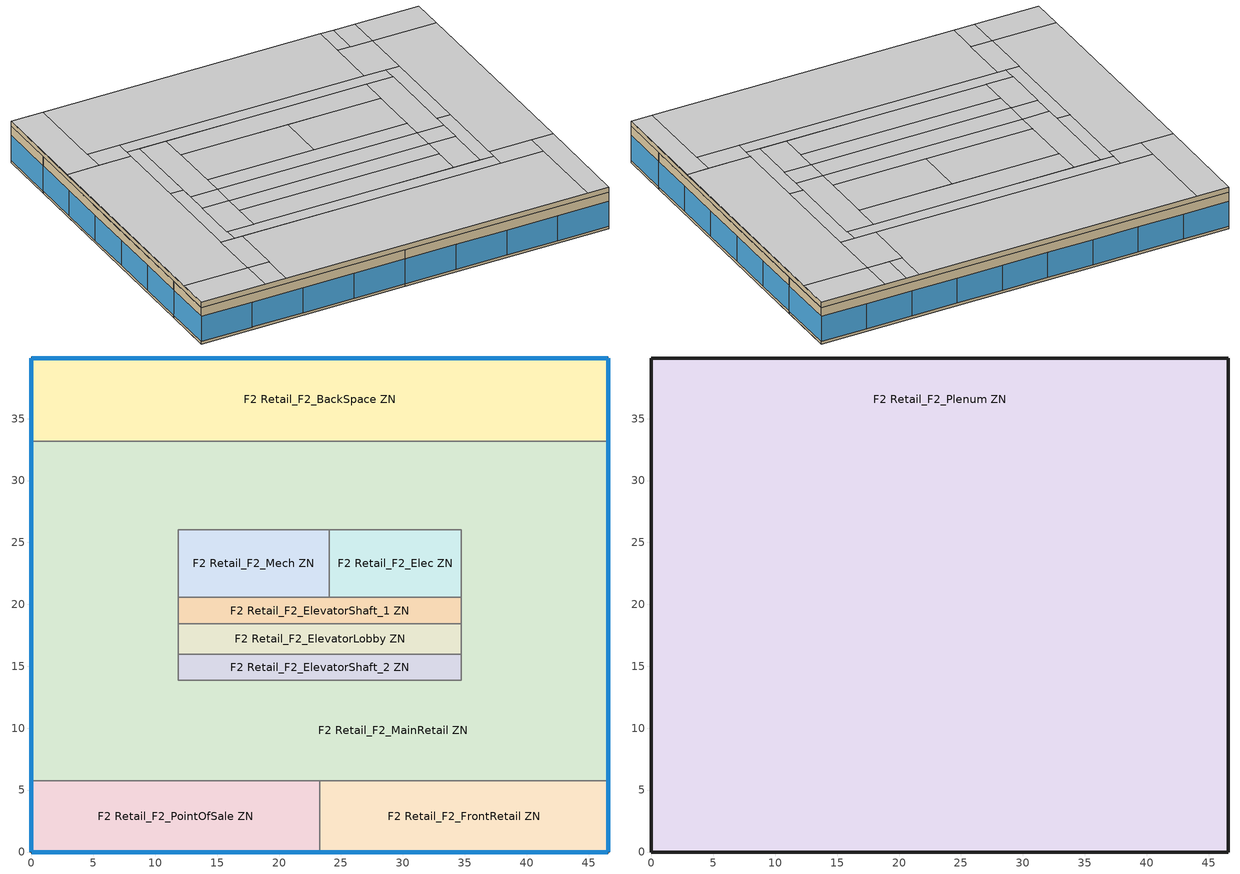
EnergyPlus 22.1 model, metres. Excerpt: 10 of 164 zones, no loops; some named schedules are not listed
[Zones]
F2 Retail_F2_BackSpace ZN
 floor to F1 Retail_F1_Plenum ZN (Typical Interior Floor): 46.57,39.9 46.57,33.19 0,33.19 0,39.9 z4.88
 wall outside (Typical Insulated Steel Framed Exterior Wall R-20.41): 46.57,33.19 46.57,39.9 0,39.9 0,33.19 z4.88:9.14
 wall to F2 Retail_F2_MainRetail ZN (Typical Interior Wall): 0,33.19 46.57,33.19 z4.88:9.14
 window (Retail_F2_BackSpace_Wall_2_0_0_0_0_0_Win 1 Wind Cons U-0.34 SHGC 0.33): 46.57,33.21 46.57,39.88 z5.18:8.12
 window (U 0.34 SHGC 0.38 Simple Glazing): 5.18,39.9 0.02,39.9 / 31.04,39.9 25.87,39.9 / 25.87,39.9 20.7,39.9 / 20.7,39.9 15.53,39.9 / 15.53,39.9 10.36,39.9 / 10.36,39.9 5.19,39.9 / 36.21,39.9 31.05,39.9 / 41.38,39.9 36.22,39.9 / 46.56,39.9 41.39,39.9 z5.18:8.1
 window (Retail_F2_BackSpace_Wall_4_0_0_0_0_0_Win 1 Wind Cons U-0.34 SHGC 0.33): 0,39.88 0,33.21 z5.18:8.12
F2 Retail_F2_Elec ZN
 floor to F1 Retail_F1_Plenum ZN (Typical Interior Floor): 34.72,26.05 34.72,20.56 24.05,20.56 24.05,26.05 z4.88
 wall to F2 Retail_F2_MainRetail ZN (Typical Interior Wall): 34.72,20.56 34.72,26.05 24.05,26.05 z4.88:9.14
 wall to F2 Retail_F2_Mech ZN (Typical Interior Wall): 24.05,26.05 24.05,20.56 z4.88:9.14
 wall to F2 Retail_F2_ElevatorShaft_1 ZN (Typical Interior Wall): 24.05,20.56 34.72,20.56 z4.88:9.14
F2 Retail_F2_ElevatorLobby ZN
 floor to F1 Retail_F1_Plenum ZN (Typical Interior Floor): 34.72,18.43 34.72,15.99 11.86,15.99 11.86,18.43 z4.88
 wall to F2 Retail_F2_MainRetail ZN (Typical Interior Wall): 34.72,15.99 34.72,18.43 / 11.86,18.43 11.86,15.99 z4.88:9.14
 wall to F2 Retail_F2_ElevatorShaft_1 ZN (Typical Interior Wall): 34.72,18.43 11.86,18.43 z4.88:9.14
 wall to F2 Retail_F2_ElevatorShaft_2 ZN (Typical Interior Wall): 11.86,15.99 34.72,15.99 z4.88:9.14
F2 Retail_F2_ElevatorShaft_1 ZN
 floor to F1 Retail_F1_Plenum ZN (Typical Interior Floor): 34.72,20.56 34.72,18.43 11.86,18.43 11.86,20.56 z4.88
 wall to F2 Retail_F2_MainRetail ZN (Typical Interior Wall): 34.72,18.43 34.72,20.56 / 11.86,20.56 11.86,18.43 z4.88:9.14
 wall to F2 Retail_F2_Mech ZN (Typical Interior Wall): 24.05,20.56 11.86,20.56 z4.88:9.14
F2 Retail_F2_ElevatorShaft_2 ZN
 floor to F1 Retail_F1_Plenum ZN (Typical Interior Floor): 34.72,15.99 34.72,13.85 11.86,13.85 11.86,15.99 z4.88
 wall to F2 Retail_F2_MainRetail ZN (Typical Interior Wall): 11.86,15.99 11.86,13.85 34.72,13.85 34.72,15.99 z4.88:9.14
F2 Retail_F2_FrontRetail ZN
 floor to F1 Retail_F1_Plenum ZN (Typical Interior Floor): 46.57,5.76 46.57,0 23.29,0 23.29,5.76 z4.88
 wall outside (Typical Insulated Steel Framed Exterior Wall R-20.41): 23.29,0 46.57,0 46.57,5.76 z4.88:9.14
 wall to F2 Retail_F2_MainRetail ZN (Typical Interior Wall): 46.57,5.76 23.29,5.76 z4.88:9.14
 wall to F2 Retail_F2_PointOfSale ZN (Typical Interior Wall): 23.29,5.76 23.29,0 z4.88:9.14
 window (Retail_F2_FrontRetail_Wall_2_0_0_0_0_0_Win 1 Wind Cons U-0.34 SHGC 0.33): 46.57,0.01 46.57,5.75 z5.18:8.12
 window (U 0.34 SHGC 0.38 Simple Glazing): 40.75,0 46.56,0 / 29.12,0 34.93,0 / 34.93,0 40.74,0 / 23.3,0 29.11,0 z5.18:8.1
F2 Retail_F2_MainRetail ZN
 floor to F1 Retail_F1_Plenum ZN (Typical Interior Floor): 46.57,13.85 46.57,5.76 11.86,5.76 11.86,13.85 z4.88; 46.57,19.95 46.57,13.85 34.72,13.85 34.72,19.95 z4.88; 34.72,33.19 34.72,26.05 0,26.05 0,33.19 z4.88; 46.57,33.19 46.57,19.95 34.72,19.95 34.72,33.19 z4.88; 11.86,26.05 11.86,19.95 0,19.95 0,26.05 z4.88; 11.86,19.95 11.86,5.76 0,5.76 0,19.95 z4.88
 wall outside (Typical Insulated Steel Framed Exterior Wall R-20.41): 46.57,5.76 46.57,33.19 / 0,33.19 0,5.76 z4.88:9.14
 wall to F2 Retail_F2_Mech ZN (Typical Interior Wall): 11.86,20.56 11.86,26.05 24.05,26.05 z4.88:9.14
 wall to F2 Retail_F2_PointOfSale ZN (Typical Interior Wall): 0,5.76 23.29,5.76 z4.88:9.14
 window (Retail_F2_MainRetail_Wall_2_0_0_0_0_4_Win 1 Wind Cons U-0.34 SHGC 0.33): 46.57,27.7 46.57,33.18 z5.18:8.1
 window (Retail_F2_MainRetail_Wall_2_0_0_1_0_3_Win 1 Wind Cons U-0.34 SHGC 0.33): 46.57,22.22 46.57,27.7 z5.18:8.1
 window (Retail_F2_MainRetail_Wall_2_0_0_2_0_2_Win 1 Wind Cons U-0.34 SHGC 0.33): 46.57,16.74 46.57,22.21 z5.18:8.1
 window (Retail_F2_MainRetail_Wall_2_0_0_3_0_1_Win 1 Wind Cons U-0.34 SHGC 0.33): 46.57,11.26 46.57,16.73 z5.18:8.1
 window (Retail_F2_MainRetail_Wall_2_0_0_4_0_0_Win 1 Wind Cons U-0.34 SHGC 0.33): 46.57,5.78 46.57,11.25 z5.18:8.1
 window (Retail_F2_MainRetail_Wall_4_0_0_0_0_4_Win 1 Wind Cons U-0.34 SHGC 0.33): 0,11.25 0,5.78 z5.18:8.1
 window (Retail_F2_MainRetail_Wall_4_0_0_1_0_3_Win 1 Wind Cons U-0.34 SHGC 0.33): 0,16.73 0,11.26 z5.18:8.1
 window (Retail_F2_MainRetail_Wall_4_0_0_2_0_2_Win 1 Wind Cons U-0.34 SHGC 0.33): 0,22.21 0,16.74 z5.18:8.1
 window (Retail_F2_MainRetail_Wall_4_0_0_3_0_1_Win 1 Wind Cons U-0.34 SHGC 0.33): 0,27.7 0,22.22 z5.18:8.1
 window (Retail_F2_MainRetail_Wall_4_0_0_4_0_0_Win 1 Wind Cons U-0.34 SHGC 0.33): 0,33.18 0,27.7 z5.18:8.1
F2 Retail_F2_Mech ZN
 floor to F1 Retail_F1_Plenum ZN (Typical Interior Floor): 24.05,26.05 24.05,20.56 11.86,20.56 11.86,26.05 z4.88
F2 Retail_F2_PointOfSale ZN
 floor to F1 Retail_F1_Plenum ZN (Typical Interior Floor): 23.29,5.76 23.29,0 0,0 0,5.76 z4.88
 wall outside (Typical Insulated Steel Framed Exterior Wall R-20.41): 0,5.76 0,0 23.29,0 z4.88:9.14
 window (Retail_F2_PointOfSale_Wall_4_0_0_0_0_0_Win 1 Wind Cons U-0.34 SHGC 0.33): 0,5.75 0,0.01 z5.18:8.12
 window (U 0.34 SHGC 0.38 Simple Glazing): 11.65,0 17.46,0 / 17.46,0 23.27,0 / 0.02,0 5.83,0 / 5.83,0 11.64,0 z5.18:8.1
F2 Retail_F2_Plenum ZN
 floor to F2 Retail_F2_MainRetail ZN (Typical Interior Floor): 46.57,19.95 46.57,13.85 34.72,13.85 34.72,19.95 z9.14; 46.57,13.85 46.57,5.76 11.86,5.76 11.86,13.85 z9.14; 11.86,19.95 11.86,5.76 0,5.76 0,19.95 z9.14; 46.57,33.19 46.57,19.95 34.72,19.95 34.72,33.19 z9.14; 34.72,33.19 34.72,26.05 0,26.05 0,33.19 z9.14; 11.86,26.05 11.86,19.95 0,19.95 0,26.05 z9.14
 floor to F2 Retail_F2_ElevatorShaft_1 ZN (Typical Interior Floor): 34.72,20.56 34.72,18.43 11.86,18.43 11.86,20.56 z9.14
 floor to F2 Retail_F2_BackSpace ZN (Typical Interior Floor): 46.57,39.9 46.57,33.19 0,33.19 0,39.9 z9.14
 floor to F2 Retail_F2_ElevatorLobby ZN (Typical Interior Floor): 34.72,18.43 34.72,15.99 11.86,15.99 11.86,18.43 z9.14
 floor to F2 Retail_F2_Mech ZN (Typical Interior Floor): 24.05,26.05 24.05,20.56 11.86,20.56 11.86,26.05 z9.14
 floor to F2 Retail_F2_ElevatorShaft_2 ZN (Typical Interior Floor): 34.72,15.99 34.72,13.85 11.86,13.85 11.86,15.99 z9.14
 floor to F2 Retail_F2_PointOfSale ZN (Typical Interior Floor): 23.29,5.76 23.29,0 0,0 0,5.76 z9.14
 floor to F2 Retail_F2_Elec ZN (Typical Interior Floor): 34.72,26.05 34.72,20.56 24.05,20.56 24.05,26.05 z9.14
 floor to F2 Retail_F2_FrontRetail ZN (Typical Interior Floor): 46.57,5.76 46.57,0 23.29,0 23.29,5.76 z9.14
 wall outside (Typical Insulated Steel Framed Exterior Wall R-20.41): 46.57,0 46.57,39.9 0,39.9 0,0 46.57,0 z9.14:9.75
 ceiling adiabatic (Adiabatic floor construction): 34.72,26.05 34.72,29.09 11.86,29.09 11.86,26.05 z9.75; 11.86,10.81 11.86,15.99 8.81,15.99 8.81,10.81 z9.75; 11.86,18.43 11.86,29.09 8.81,29.09 8.81,18.43 z9.75; 24.05,20.56 24.05,26.05 11.86,26.05 11.86,20.56 z9.75; 39.29,36.24 39.29,39.9 36.85,39.9 36.85,36.24 z9.75; 46.57,36.24 46.57,39.9 39.29,39.9 39.29,36.24 z9.75; 39.29,30.62 39.29,36.24 35.33,36.24 35.33,30.62 z9.75; 35.33,30.62 35.33,39.9 3.66,39.9 3.66,30.62 z9.75; 9.72,3.66 9.72,9.28 7.28,9.28 7.28,3.66 z9.75; 44.13,0 44.13,9.28 9.72,9.28 9.72,0 z9.75; 46.57,0 46.57,11.72 44.13,11.72 44.13,0 z9.75; 3.66,28.18 3.66,39.9 0,39.9 0,28.18 z9.75; 7.28,28.18 7.28,30.62 3.66,30.62 3.66,28.18 z9.75; 7.28,3.66 7.28,28.18 0,28.18 0,3.66 z9.75; 37.76,18.43 37.76,29.09 34.72,29.09 34.72,18.43 z9.75; 7.28,0 7.28,3.66 0,3.66 0,0 z9.75; 9.72,0 9.72,3.66 7.28,3.66 7.28,0 z9.75; 36.85,36.24 36.85,39.9 35.33,39.9 35.33,36.24 z9.75; 37.76,15.99 37.76,18.43 34.72,18.43 34.72,15.99 z9.75; 39.29,19.95 39.29,30.62 37.76,30.62 37.76,19.95 z9.75; 39.29,10.81 39.29,19.95 37.76,19.95 37.76,10.81 z9.75; 37.76,29.09 37.76,30.62 7.28,30.62 7.28,29.09 z9.75; 8.81,9.28 8.81,19.95 7.28,19.95 7.28,9.28 z9.75; 39.29,9.28 39.29,10.81 8.81,10.81 8.81,9.28 z9.75; 11.86,15.99 11.86,18.43 8.81,18.43 8.81,15.99 z9.75; 8.81,19.95 8.81,29.09 7.28,29.09 7.28,19.95 z9.75; 44.13,9.28 44.13,11.72 39.29,11.72 39.29,9.28 z9.75; 46.57,11.72 46.57,36.24 39.29,36.24 39.29,11.72 z9.75; 34.72,20.56 34.72,26.05 24.05,26.05 24.05,20.56 z9.75; 34.72,18.43 34.72,20.56 11.86,20.56 11.86,18.43 z9.75; 34.72,15.99 34.72,18.43 11.86,18.43 11.86,15.99 z9.75; 34.72,13.85 34.72,15.99 11.86,15.99 11.86,13.85 z9.75; 37.76,10.81 37.76,15.99 34.72,15.99 34.72,10.81 z9.75; 34.72,10.81 34.72,13.85 11.86,13.85 11.86,10.81 z9.75
[Building]
-TallBuilding-ASHRAE 169-2013-6A created: 2026-04-17 11:54:28 -0400: North Axis {deg}=0; Terrain=Suburbs; Loads Convergence Tolerance Value {W}=0.04; Temperature Convergence Tolerance Value {deltaC}=0.4; Solar Distribution=FullExterior; Maximum Number of Warmup Days=100; Minimum Number of Warmup Days=10
[Site:Location]
Rochester International Arpt_MN_USA: Latitude {deg}=43.9; Longitude {deg}=-92.5; Time Zone {hr}=-6; Elevation {m}=398
[Site:GroundTemperature:Deep]
5.5, 1.7, -0.6, -1.3, 0.1, 3.2, 7.1, 10.9, 13.4, 14, 12.6, 9.5
[Site:GroundTemperature:FCfactorMethod]
January Ground Temperature {C}=7.4; February Ground Temperature {C}=-0; March Ground Temperature {C}=-7.6; April Ground Temperature {C}=-12.6; May Ground Temperature {C}=-7.7; June Ground Temperature {C}=0.3; July Ground Temperature {C}=7; August Ground Temperature {C}=14.2; September Ground Temperature {C}=19.2; October Ground Temperature {C}=20.9; November Ground Temperature {C}=20; December Ground Temperature {C}=15.4
[Site:GroundTemperature:Shallow]
-2.2, -7.4, -8.8, -7.6, -0.6, 7.3, 14.6, 20, 21.5, 19, 13, 5.4
[Site:WaterMainsTemperature]
Calculation Method=Correlation; Annual Average Outdoor Air Temperature {C}=6.375; Maximum Difference In Monthly Average Outdoor Air Temperatures {deltaC}=33.5
[SizingPeriod:DesignDay] Day of Month=21; Dry-Bulb Temperature Range Modifier Type=DefaultMultipliers; Humidity Condition Type=Wetbulb; Barometric Pressure {Pa}=96634; Rain Indicator=No; Snow Indicator=No; Daylight Saving Time Indicator=No; Begin Environment Reset Mode=FullResetAtBeginEnvironment
Name | Month | Day Type | Maximum Dry-Bulb Temperature {C} | Daily Dry-Bulb Temperature Range {deltaC} | Wetbulb or DewPoint at Maximum Dry-Bulb {C} | Wind Speed {m/s} | Wind Direction {deg} | Solar Model Indicator | ASHRAE Clear Sky Optical Depth for Beam Irradiance (taub) | ASHRAE Clear Sky Optical Depth for Diffuse Irradiance (taud) | Sky Clearness
Rochester International Arpt Ann Clg .4% Condns DB=>MWB | 7 | SummerDesignDay | 31.2 | 10.6 | 23.1 | 6.7 | 200 | ASHRAETau | 0.404 | 2.226
Rochester International Arpt Ann Clg .4% Condns WB=>MDB | 7 | SummerDesignDay | 29.2 | 10.6 | 24.9 | 6.7 | 200 | ASHRAETau | 0.404 | 2.226
Rochester International Arpt Ann Htg 99.6% Condns DB | 1 | WinterDesignDay | -26.2 | 0 | -26.2 | 5.7 | 310 | ASHRAEClearSky |  |  | 0
[Material] Thermal Absorptance=0.9; Solar Absorptance=0.7
Name | Roughness | Thickness {m} | Conductivity {W/m-K} | Density {kg/m3} | Specific Heat {J/kg-K} | Visible Absorptance
100mm Normalweight concrete floor | MediumSmooth | 0.1016 | 2.31 | 2322 | 832 | 0.7
25mm Stucco | Smooth | 0.0254 | 0.72 | 1856 | 840 | 0.7
5/8 in. Gypsum Board | MediumSmooth | 0.0159 | 0.16 | 800 | 1090 | 0.7
G01 13mm gypsum board | Smooth | 0.0127 | 0.16 | 800 | 1090 | 0.5
Std Wood 6inch | MediumSmooth | 0.15 | 0.12 | 540 | 1210 | 0.7
[Material:NoMass] Thermal Absorptance=0.9; Solar Absorptance=0.7
Name | Roughness | Thermal Resistance {m2-K/W} | Visible Absorptance
CP02 CARPET PAD | VeryRough | 0.21648 | 0.8
Nonres_Floor_Insulation | MediumSmooth | 2.88292 | 0.7
Typical Insulation R-18.23 | Smooth | 3.21036 | 0.7
[WindowMaterial:SimpleGlazingSystem] U-Factor {W/m2-K}=1.93061; Visible Transmittance=0.81
Name | Solar Heat Gain Coefficient
Retail_F2_BackSpace_Wall_2_0_0_0_0_0_Win 1 Wind SG Mat U-0.34 SHGC 0.33; Retail_F2_BackSpace_Wall_4_0_0_0_0_0_Win 1 Wind SG Mat U-0.34 SHGC 0.33; Retail_F2_FrontRetail_Wall_2_0_0_0_0_0_Win 1 Wind SG Mat U-0.34 SHGC 0.33; Retail_F2_MainRetail_Wall_2_0_0_0_0_4_Win 1 Wind SG Mat U-0.34 SHGC 0.33; Retail_F2_MainRetail_Wall_2_0_0_1_0_3_Win 1 Wind SG Mat U-0.34 SHGC 0.33; Retail_F2_MainRetail_Wall_2_0_0_2_0_2_Win 1 Wind SG Mat U-0.34 SHGC 0.33; Retail_F2_MainRetail_Wall_2_0_0_3_0_1_Win 1 Wind SG Mat U-0.34 SHGC 0.33; Retail_F2_MainRetail_Wall_2_0_0_4_0_0_Win 1 Wind SG Mat U-0.34 SHGC 0.33; Retail_F2_MainRetail_Wall_4_0_0_0_0_4_Win 1 Wind SG Mat U-0.34 SHGC 0.33; Retail_F2_MainRetail_Wall_4_0_0_1_0_3_Win 1 Wind SG Mat U-0.34 SHGC 0.33; Retail_F2_MainRetail_Wall_4_0_0_2_0_2_Win 1 Wind SG Mat U-0.34 SHGC 0.33; Retail_F2_MainRetail_Wall_4_0_0_3_0_1_Win 1 Wind SG Mat U-0.34 SHGC 0.33; Retail_F2_MainRetail_Wall_4_0_0_4_0_0_Win 1 Wind SG Mat U-0.34 SHGC 0.33; Retail_F2_PointOfSale_Wall_4_0_0_0_0_0_Win 1 Wind SG Mat U-0.34 SHGC 0.33 | 0.33
U 0.34 SHGC 0.38 Simple Glazing | 0.38
[Construction]
Adiabatic floor construction: CP02 CARPET PAD, 100mm Normalweight concrete floor, Nonres_Floor_Insulation
InteriorFurnishings: Std Wood 6inch
Retail_F2_BackSpace_Wall_2_0_0_0_0_0_Win 1 Wind Cons U-0.34 SHGC 0.33: Retail_F2_BackSpace_Wall_2_0_0_0_0_0_Win 1 Wind SG Mat U-0.34 SHGC 0.33
Retail_F2_BackSpace_Wall_4_0_0_0_0_0_Win 1 Wind Cons U-0.34 SHGC 0.33: Retail_F2_BackSpace_Wall_4_0_0_0_0_0_Win 1 Wind SG Mat U-0.34 SHGC 0.33
Retail_F2_FrontRetail_Wall_2_0_0_0_0_0_Win 1 Wind Cons U-0.34 SHGC 0.33: Retail_F2_FrontRetail_Wall_2_0_0_0_0_0_Win 1 Wind SG Mat U-0.34 SHGC 0.33
Retail_F2_MainRetail_Wall_2_0_0_0_0_4_Win 1 Wind Cons U-0.34 SHGC 0.33: Retail_F2_MainRetail_Wall_2_0_0_0_0_4_Win 1 Wind SG Mat U-0.34 SHGC 0.33
Retail_F2_MainRetail_Wall_2_0_0_1_0_3_Win 1 Wind Cons U-0.34 SHGC 0.33: Retail_F2_MainRetail_Wall_2_0_0_1_0_3_Win 1 Wind SG Mat U-0.34 SHGC 0.33
Retail_F2_MainRetail_Wall_2_0_0_2_0_2_Win 1 Wind Cons U-0.34 SHGC 0.33: Retail_F2_MainRetail_Wall_2_0_0_2_0_2_Win 1 Wind SG Mat U-0.34 SHGC 0.33
Retail_F2_MainRetail_Wall_2_0_0_3_0_1_Win 1 Wind Cons U-0.34 SHGC 0.33: Retail_F2_MainRetail_Wall_2_0_0_3_0_1_Win 1 Wind SG Mat U-0.34 SHGC 0.33
Retail_F2_MainRetail_Wall_2_0_0_4_0_0_Win 1 Wind Cons U-0.34 SHGC 0.33: Retail_F2_MainRetail_Wall_2_0_0_4_0_0_Win 1 Wind SG Mat U-0.34 SHGC 0.33
Retail_F2_MainRetail_Wall_4_0_0_0_0_4_Win 1 Wind Cons U-0.34 SHGC 0.33: Retail_F2_MainRetail_Wall_4_0_0_0_0_4_Win 1 Wind SG Mat U-0.34 SHGC 0.33
Retail_F2_MainRetail_Wall_4_0_0_1_0_3_Win 1 Wind Cons U-0.34 SHGC 0.33: Retail_F2_MainRetail_Wall_4_0_0_1_0_3_Win 1 Wind SG Mat U-0.34 SHGC 0.33
Retail_F2_MainRetail_Wall_4_0_0_2_0_2_Win 1 Wind Cons U-0.34 SHGC 0.33: Retail_F2_MainRetail_Wall_4_0_0_2_0_2_Win 1 Wind SG Mat U-0.34 SHGC 0.33
Retail_F2_MainRetail_Wall_4_0_0_3_0_1_Win 1 Wind Cons U-0.34 SHGC 0.33: Retail_F2_MainRetail_Wall_4_0_0_3_0_1_Win 1 Wind SG Mat U-0.34 SHGC 0.33
Retail_F2_MainRetail_Wall_4_0_0_4_0_0_Win 1 Wind Cons U-0.34 SHGC 0.33: Retail_F2_MainRetail_Wall_4_0_0_4_0_0_Win 1 Wind SG Mat U-0.34 SHGC 0.33
Retail_F2_PointOfSale_Wall_4_0_0_0_0_0_Win 1 Wind Cons U-0.34 SHGC 0.33: Retail_F2_PointOfSale_Wall_4_0_0_0_0_0_Win 1 Wind SG Mat U-0.34 SHGC 0.33
Typical Insulated Steel Framed Exterior Wall R-20.41: 25mm Stucco, 5/8 in. Gypsum Board, Typical Insulation R-18.23, 5/8 in. Gypsum Board
Typical Interior Floor: 100mm Normalweight concrete floor, CP02 CARPET PAD
Typical Interior Wall: G01 13mm gypsum board, G01 13mm gypsum board
U 0.34 SHGC 0.38 Simple Glazing: U 0.34 SHGC 0.38 Simple Glazing
[Zone] Multiplier=1
Name | Part of Total Floor Area
F2 Retail_F2_BackSpace ZN; F2 Retail_F2_Elec ZN; F2 Retail_F2_ElevatorLobby ZN; F2 Retail_F2_ElevatorShaft_1 ZN; F2 Retail_F2_ElevatorShaft_2 ZN; F2 Retail_F2_FrontRetail ZN; F2 Retail_F2_MainRetail ZN; F2 Retail_F2_Mech ZN; F2 Retail_F2_PointOfSale ZN | Yes
F2 Retail_F2_Plenum ZN | No
[Space]
Name | Zone | Space Type
F2 Retail_F2_BackSpace | F2 Retail_F2_BackSpace ZN | Retail Back_Space
F2 Retail_F2_Elec | F2 Retail_F2_Elec ZN | Elec/MechRoom
F2 Retail_F2_ElevatorLobby | F2 Retail_F2_ElevatorLobby ZN | Elevator Lobby
F2 Retail_F2_ElevatorShaft_1 | F2 Retail_F2_ElevatorShaft_1 ZN | Elevator Shaft
F2 Retail_F2_ElevatorShaft_2 | F2 Retail_F2_ElevatorShaft_2 ZN | Elevator Shaft
F2 Retail_F2_FrontRetail | F2 Retail_F2_FrontRetail ZN | Retail Retail
F2 Retail_F2_MainRetail | F2 Retail_F2_MainRetail ZN | Retail Retail
F2 Retail_F2_Mech | F2 Retail_F2_Mech ZN | Elec/MechRoom
F2 Retail_F2_Plenum | F2 Retail_F2_Plenum ZN | Plenum Space Type
F2 Retail_F2_PointOfSale | F2 Retail_F2_PointOfSale ZN | Retail Point_of_Sale
[SpaceList]
Elec/MechRoom: F30 Hotel_bot_Mech, F1 Retail_F1_Elec, F38 Hotel_top_Mech, Basement_Mech, F3-F11 Office_Mech, F1 Retail_F1_Mech, F2 Retail_F2_Mech, F21 Resi_bot_Mech, Basement_Elec, F38 Hotel_top_Elec, F30 Hotel_bot_Elec, F2 Retail_F2_Elec, F12-F20 Office_Mech, F12-F20 Office_Elec, F22-F29 Resi_mid_Mech, F22-F29 Resi_mid_Elec, F21 Resi_bot_Elec, F31-F37 Hotel_mid_Elec, F31-F37 Hotel_mid_Mech, F3-F11 Office_Elec
Elevator Lobby: F30 Hotel_bot_ElevatorLobby, F3-F11 Office_ElevatorLobby, F2 Retail_F2_ElevatorLobby, F12-F20 Office_ElevatorLobby, F38 Hotel_top_ElevatorLobby, F1 Retail_F1_ElevatorLobby, Basement_ElevatorLobby, F22-F29 Resi_mid_ElevatorLobby, F21 Resi_bot_ElevatorLobby, F31-F37 Hotel_mid_ElevatorLobby
Elevator Shaft: F38 Hotel_top_ElevatorShaft_2, Basement_ElevatorShaft_1, F38 Hotel_top_ElevatorShaft_1, Basement_ElevatorShaft_2, F30 Hotel_bot_ElevatorShaft_1, F1 Retail_F1_ElevatorShaft_2, F2 Retail_F2_ElevatorShaft_2, F21 Resi_bot_ElevatorShaft_2, F12-F20 Office_ElevatorShaft_1, F1 Retail_F1_ElevatorShaft_1, F21 Resi_bot_ElevatorShaft_1, F31-F37 Hotel_mid_ElevatorShaft_1, F31-F37 Hotel_mid_ElevatorShaft_2, F3-F11 Office_ElevatorShaft_1, F22-F29 Resi_mid_ElevatorShaft_2, F30 Hotel_bot_ElevatorShaft_2, F12-F20 Office_ElevatorShaft_2, F2 Retail_F2_ElevatorShaft_1, F22-F29 Resi_mid_ElevatorShaft_1, F3-F11 Office_ElevatorShaft_2
Retail Back_Space: F2 Retail_F2_BackSpace, F1 Retail_F1_BackSpace
Retail Retail: F1 Retail_F1_MainRetail, F2 Retail_F2_FrontRetail, F1 Retail_F1_FrontRetail, F2 Retail_F2_MainRetail
Plenum Space Type: F3-F11 Office_Plenum, F38 Hotel_top_Plenum, F12-F20 Office_Plenum, F1 Retail_F1_Plenum, F2 Retail_F2_Plenum
Retail Point_of_Sale: F1 Retail_F1_PointOfSale, F2 Retail_F2_PointOfSale
[Lights] Design Level Calculation Method=Watts/Area; Fraction Visible=0.2; Fraction Replaceable=1
Name | Zone or ZoneList or Space or SpaceList | Schedule | Watts per Floor Area {W/m2} | Return Air Fraction | Fraction Radiant
Elec/MechRoom Lights | Elec/MechRoom | OfficeLarge BLDG_LIGHT_SCH_2013 | 4.62848 | 0.4 | 0.4
Elevator Lobby Lights | Elevator Lobby | OfficeLarge BLDG_LIGHT_SCH | 6.99654 | 0.4 | 0.4
Retail Back_Space Lights | Retail Back_Space | RetailStandalone BLDG_LIGHT_BACK_SCH_2013 | 4.09029 | 0 | 0.7
Retail Retail Lights | Retail Retail | RetailStandalone BLDG_LIGHT_SCH_2013 | 11.3021 | 0 | 0.7
Retail Point_of_Sale Lights | Retail Point_of_Sale | RetailStandalone BLDG_LIGHT_SCH_2013 | 11.3021 | 0 | 0.7
[People] Number of People Calculation Method=People/Area; Fraction Radiant=0.3; Work Efficiency Schedule=Work Efficiency Schedule; Clothing Insulation Schedule=Clothing Schedule; Air Velocity Schedule=Air Velocity Schedule
Name | Zone or ZoneList or Space or SpaceList | Number of People Schedule | People per Floor Area {person/m2} | Activity Level Schedule
Elevator Lobby People | Elevator Lobby | OfficeLarge BLDG_OCC_SCH | 0.107639 | OfficeMedium ACTIVITY_SCH
Retail Back_Space People | Retail Back_Space | RetailStandalone BLDG_OCC_SCH_2010 | 0.161459 | RetailStandalone ACTIVITY_SCH
Retail Retail People | Retail Retail | RetailStandalone BLDG_OCC_SCH_2010 | 0.161459 | RetailStandalone ACTIVITY_SCH
Retail Point_of_Sale People | Retail Point_of_Sale | RetailStandalone BLDG_OCC_SCH_2010 | 0.161459 | RetailStandalone ACTIVITY_SCH
[ElectricEquipment] Design Level Calculation Method=Watts/Area; Fraction Latent=0; Fraction Radiant=0.5; Fraction Lost=0
Name | Zone or ZoneList or Space or SpaceList | Schedule | Watts per Floor Area {W/m2}
Elec/MechRoom Elec Equip | Elec/MechRoom | OfficeLarge BLDG_EQUIP_SCH | 2.90626
Elevator Lobby Elec Equip | Elevator Lobby | OfficeLarge BLDG_EQUIP_SCH | 0.753474
Retail Back_Space Elec Equip | Retail Back_Space | RetailStandalone BLDG_EQUIP_SCH_2013 | 8.07293
Retail Retail Elec Equip | Retail Retail | RetailStandalone BLDG_EQUIP_SCH_2013 | 3.22917
Retail Point_of_Sale Elec Equip | Retail Point_of_Sale | RetailStandalone BLDG_EQUIP_SCH_2013 | 21.5278
[InternalMass] Construction=InteriorFurnishings
Name | Zone or ZoneList | Space or SpaceList | Surface Area {m2}
F2 Retail_F2_BackSpace Mass | F2 Retail_F2_BackSpace ZN | F2 Retail_F2_BackSpace | 624.605
F2 Retail_F2_Elec Mass | F2 Retail_F2_Elec ZN | F2 Retail_F2_Elec | 117.058
F2 Retail_F2_ElevatorLobby Mass | F2 Retail_F2_ElevatorLobby ZN | F2 Retail_F2_ElevatorLobby | 111.484
F2 Retail_F2_FrontRetail Mass | F2 Retail_F2_FrontRetail ZN | F2 Retail_F2_FrontRetail | 268.295
F2 Retail_F2_MainRetail Mass | F2 Retail_F2_MainRetail ZN | F2 Retail_F2_MainRetail | 1997.78
F2 Retail_F2_Mech Mass | F2 Retail_F2_Mech ZN | F2 Retail_F2_Mech | 133.78
F2 Retail_F2_Plenum Mass | F2 Retail_F2_Plenum ZN | F2 Retail_F2_Plenum | 3716.4
F2 Retail_F2_PointOfSale Mass | F2 Retail_F2_PointOfSale ZN | F2 Retail_F2_PointOfSale | 268.295
[ZoneInfiltration:DesignFlowRate] Design Flow Rate Calculation Method=Flow/ExteriorArea; Flow Rate per Exterior Surface Area {m3/s-m2}=0.000633785; Constant Term Coefficient=0.3357; Temperature Term Coefficient=0.0037; Velocity Term Coefficient=0; Velocity Squared Term Coefficient=0.0173
Name | Zone or ZoneList or Space or SpaceList | Schedule
F2 Retail_F2_BackSpace HVAC Off Infiltration | F2 Retail_F2_BackSpace ZN | Infiltration HVAC Off Schedule
F2 Retail_F2_BackSpace HVAC On Infiltration | F2 Retail_F2_BackSpace ZN | Infiltration HVAC On Schedule
F2 Retail_F2_FrontRetail HVAC Off Infiltration | F2 Retail_F2_FrontRetail ZN | Infiltration HVAC Off Schedule
F2 Retail_F2_FrontRetail HVAC On Infiltration | F2 Retail_F2_FrontRetail ZN | Infiltration HVAC On Schedule
F2 Retail_F2_MainRetail HVAC Off Infiltration | F2 Retail_F2_MainRetail ZN | Infiltration HVAC Off Schedule
F2 Retail_F2_MainRetail HVAC On Infiltration | F2 Retail_F2_MainRetail ZN | Infiltration HVAC On Schedule
F2 Retail_F2_Plenum HVAC Off Infiltration | F2 Retail_F2_Plenum ZN | Infiltration HVAC Off Schedule
F2 Retail_F2_Plenum HVAC On Infiltration | F2 Retail_F2_Plenum ZN | Infiltration HVAC On Schedule
F2 Retail_F2_PointOfSale HVAC Off Infiltration | F2 Retail_F2_PointOfSale ZN | Infiltration HVAC Off Schedule
F2 Retail_F2_PointOfSale HVAC On Infiltration | F2 Retail_F2_PointOfSale ZN | Infiltration HVAC On Schedule
[Daylighting:Controls] Lighting Control Type=Continuous; Minimum Input Power Fraction for Continuous or ContinuousOff Dimming Control=0.2; Minimum Light Output Fraction for Continuous or ContinuousOff Dimming Control=0.2; Number of Stepped Control Steps=1; Probability Lighting will be Reset When Needed in Manual Stepped Control=1; Glare Calculation Azimuth Angle of View Direction Clockwise from Zone y-Axis {deg}=-0; Maximum Allowable Discomfort Glare Index=22
Name | Zone or Space | Glare Calculation Daylighting Reference Point | Daylighting Reference Point Name 1 | Fraction of Lights Controlled by Reference Point 1 | Illuminance Setpoint at Reference Point 1 {lux} | Daylighting Reference Point Name 2 | Fraction of Lights Controlled by Reference Point 2 | Illuminance Setpoint at Reference Point 2 {lux}
F2 Retail_F2_BackSpace ZN DaylightingControls | F2 Retail_F2_BackSpace ZN | F2 Retail_F2_BackSpace Daylt Sensor 1 | F2 Retail_F2_BackSpace Daylt Sensor 1 | 0.553 | 375 | F2 Retail_F2_BackSpace Daylt Sensor 2 | 0.419 | 375
F2 Retail_F2_FrontRetail ZN DaylightingControls | F2 Retail_F2_FrontRetail ZN | F2 Retail_F2_FrontRetail Daylt Sensor 1 | F2 Retail_F2_FrontRetail Daylt Sensor 1 | 0.622 | 538 | F2 Retail_F2_FrontRetail Daylt Sensor 2 | 0.377 | 538
F2 Retail_F2_MainRetail ZN DaylightingControls | F2 Retail_F2_MainRetail ZN | F2 Retail_F2_MainRetail Daylt Sensor 1 | F2 Retail_F2_MainRetail Daylt Sensor 1 | 0.177 | 538 | F2 Retail_F2_MainRetail Daylt Sensor 2 | 0.177 | 538
[AvailabilityManager:NightCycle] Applicability Schedule=Always On Discrete; Control Type=CycleOnAny; Thermostat Tolerance {deltaC}=1; Cycling Run Time Control Type=FixedRunTime
Name | Fan Schedule | Cycling Run Time {s}
Availability Manager Night Cycle 4 | OfficeLarge HVACOperationSchd | 3600
Availability Manager Night Cycle 2; Availability Manager Night Cycle 7 | OfficeLarge HVACOperationSchd | 1800
Availability Manager Night Cycle 5; Availability Manager Night Cycle 8 | RetailStandalone HVACOperationSchd | 1800
Availability Manager Night Cycle 10; Availability Manager Night Cycle 3 | Always On | 3600
Availability Manager Night Cycle 1; Availability Manager Night Cycle 6 | HotelLarge HVACOperationSchd | 3600
Availability Manager Night Cycle 11 | HotelLarge HVACOperationSchd | 1800
Availability Manager Night Cycle 9 | Always On | 1800
[AirLoopHVAC:ReturnPlenum]
Air Loop HVAC Return Plenum 2: Zone=F2 Retail_F2_Plenum ZN
[Exterior:Lights] Control Option=AstronomicalClock
Name | Schedule | Design Level {W}
NonDimming Exterior Lights Def | OfficeLarge Exterior_lighting_schedule_a | 12979.2
Occ Sensing Exterior Lights Def | OfficeLarge Exterior_lighting_schedule_b | 43305.1
[EnergyManagementSystem:Sensor] Output:Variable or Output:Meter Index Key=Environment; Output:Variable or Output:Meter=Site Outdoor Air Drybulb Temperature
OAT; OAT_1; OAT_2; OAT_3; OAT_4
[EnergyManagementSystem:Actuator] Actuated Component Type=Schedule:Year; Actuated Component Control Type=Schedule Value
Name | Actuated Component Unique
ems_F12_F20_Office_story_VAV_WITH_REHEAT_ClgSch0; ems_F2_Retail_F2_story_VAV_WITH_REHEAT_ClgSch1; ems_F3_F11_Office_story_VAV_WITH_REHEAT_ClgSch0; ems_Hotel_Common_Areas_VAV_WITH_REHEAT_ClgSch1; ems_Retail_F1_story_VAV_WITH_REHEAT_ClgSch1 | OfficeLarge CLGSETP_SCH_NO_SETBACK
ems_F12_F20_Office_story_VAV_WITH_REHEAT_ClgSch1; ems_F3_F11_Office_story_VAV_WITH_REHEAT_ClgSch1 | OfficeLarge CLGSETP_SCH_NO_SETBACK - occupant standby mode
ems_F12_F20_Office_story_VAV_WITH_REHEAT_HtgSch0; ems_F2_Retail_F2_story_VAV_WITH_REHEAT_HtgSch1; ems_F3_F11_Office_story_VAV_WITH_REHEAT_HtgSch0; ems_Hotel_Common_Areas_VAV_WITH_REHEAT_HtgSch1; ems_Retail_F1_story_VAV_WITH_REHEAT_HtgSch1 | OfficeLarge HTGSETP_SCH_YES_OPTIMUM
ems_F12_F20_Office_story_VAV_WITH_REHEAT_HtgSch1; ems_F3_F11_Office_story_VAV_WITH_REHEAT_HtgSch1 | OfficeLarge HTGSETP_SCH_YES_OPTIMUM - occupant standby mode
ems_F2_Retail_F2_story_VAV_WITH_REHEAT_ClgSch0; ems_Retail_F1_story_VAV_WITH_REHEAT_ClgSch0 | RetailStandalone CLGSETP_SCH_NO_SETBACK
ems_F2_Retail_F2_story_VAV_WITH_REHEAT_ClgSch2; ems_Retail_F1_story_VAV_WITH_REHEAT_ClgSch3 | RetailStandalone CLGSETP_SCH_YES_OPTIMUM
ems_F2_Retail_F2_story_VAV_WITH_REHEAT_HtgSch0; ems_Retail_F1_story_VAV_WITH_REHEAT_HtgSch0 | RetailStandalone HTGSETP_SCH_NO_OPTIMUM
ems_F2_Retail_F2_story_VAV_WITH_REHEAT_HtgSch2; ems_Retail_F1_story_VAV_WITH_REHEAT_HtgSch3 | RetailStandalone HTGSETP_SCH_YES_OPTIMUM
ems_Hotel_Common_Areas_VAV_WITH_REHEAT_ClgSch0 | HotelLarge CLGSETP_SCH
ems_Hotel_Common_Areas_VAV_WITH_REHEAT_HtgSch0 | HotelLarge HTGSETP_SCH
ems_Retail_F1_story_VAV_WITH_REHEAT_ClgSch2 | RetailStandalone FRONT_ENTRY_COOLING
ems_Retail_F1_story_VAV_WITH_REHEAT_HtgSch2 | RetailStandalone HTGSETP_SCH_FrontEntry_STD2013
[Schedule:Day:Interval]
OfficeLarge BLDG_LIGHT_SCH_2013 Default: No, 05:00, 0.05, 18:00, 0.0452801, 24:00, 0.05
OfficeLarge BLDG_LIGHT_SCH_2013 Wkdy Day: No, 05:00, 0.05, 06:00, 0.1, 07:00, 0.0905601, 08:00, 0.27168, 17:00, 0.815041, 18:00, 0.452801, 20:00, 0.27168, 22:00, 0.18112, 23:00, 0.0905601, 24:00, 0.0452801
OfficeLarge BLDG_LIGHT_SCH_2013 Sat Day: No, 06:00, 0.05, 08:00, 0.0905601, 12:00, 0.27168, 17:00, 0.13584, 19:00, 0.0452801, 24:00, 0.05
OfficeLarge BLDG_LIGHT_SCH_2013 Summer Design Day; Clothing Schedule Default Winter Clothes; OfficeLarge BLDG_EQUIP_SCH Summer Design Day; OfficeLarge BLDG_LIGHT_SCH Summer Design Day; RetailStandalone BLDG_LIGHT_BACK_SCH_2013 Summer Design Day; RetailStandalone BLDG_OCC_SCH_2010 Summer Design Day; RetailStandalone BLDG_EQUIP_SCH_2013 Summer Design Day; RetailStandalone BLDG_LIGHT_SCH_2013 Summer Design Day; HotelLarge HVACOperationSchd Default 1; HotelLarge HVACOperationSchd Summer Design Day 1; HotelLarge HVACOperationSchd Winter Design Day 1: No, 24:00, 1
OfficeLarge BLDG_LIGHT_SCH_2013 Winter Design Day; OfficeLarge BLDG_OCC_SCH Winter Design Day; Work Efficiency Schedule Default; OfficeLarge BLDG_EQUIP_SCH Winter Design Day; OfficeLarge BLDG_LIGHT_SCH Winter Design Day; RetailStandalone BLDG_LIGHT_BACK_SCH_2013 Winter Design Day; RetailStandalone BLDG_OCC_SCH_2010 Winter Design Day; RetailStandalone BLDG_EQUIP_SCH_2013 Winter Design Day; RetailStandalone BLDG_LIGHT_SCH_2013 Winter Design Day; HotelLarge HVACOperationSchd Default inverted; HotelLarge HVACOperationSchd Summer Design Day inverted 1; HotelLarge HVACOperationSchd Winter Design Day inverted 1: No, 24:00, 0
OfficeLarge BLDG_OCC_SCH Default: No, 06:00, 0, 18:00, 0.05, 24:00, 0
OfficeLarge BLDG_OCC_SCH Wkdy Day: No, 06:00, 0, 07:00, 0.1, 08:00, 0.2, 12:00, 0.95, 13:00, 0.5, 17:00, 0.95, 18:00, 0.3, 22:00, 0.1, 24:00, 0.05
OfficeLarge BLDG_OCC_SCH Sat Day: No, 06:00, 0, 08:00, 0.1, 12:00, 0.3, 17:00, 0.1, 19:00, 0.05, 24:00, 0
OfficeLarge BLDG_OCC_SCH Summer Design Day: No, 06:00, 0, 22:00, 1, 24:00, 0.05
OfficeMedium ACTIVITY_SCH Default; OfficeMedium ACTIVITY_SCH Summer Design Day; OfficeMedium ACTIVITY_SCH Winter Design Day; RetailStandalone ACTIVITY_SCH Default; RetailStandalone ACTIVITY_SCH Summer Design Day; RetailStandalone ACTIVITY_SCH Winter Design Day: No, 24:00, 120
Air Velocity Schedule Default: No, 24:00, 0.2
OfficeLarge BLDG_EQUIP_SCH Default: No, 24:00, 0.3
OfficeLarge BLDG_EQUIP_SCH Wkdy Day: No, 08:00, 0.4, 12:00, 0.9, 13:00, 0.8, 17:00, 0.9, 18:00, 0.5, 24:00, 0.4
OfficeLarge BLDG_EQUIP_SCH Sat Day: No, 06:00, 0.3, 08:00, 0.4, 12:00, 0.5, 17:00, 0.35, 24:00, 0.3
OfficeLarge BLDG_LIGHT_SCH Default: No, 24:00, 0.05
OfficeLarge BLDG_LIGHT_SCH Wkdy Day: No, 05:00, 0.05, 06:00, 0.1, 07:00, 0.09238, 08:00, 0.27714, 17:00, 0.83142, 18:00, 0.4619, 20:00, 0.27714, 22:00, 0.18476, 23:00, 0.09238, 24:00, 0.04619
OfficeLarge BLDG_LIGHT_SCH Sat Day: No, 06:00, 0.05, 08:00, 0.09238, 12:00, 0.27714, 17:00, 0.13857, 19:00, 0.04619, 24:00, 0.05
RetailStandalone BLDG_LIGHT_BACK_SCH_2013 Default: No, 09:00, 0.05, 10:00, 0.0782046, 12:00, 0.312819, 17:00, 0.469228, 18:00, 0.312819, 19:00, 0.156409, 24:00, 0.05
RetailStandalone BLDG_LIGHT_BACK_SCH_2013 Wkdy Day: No, 07:00, 0.05, 08:00, 0.156409, 09:00, 0.312819, 18:00, 0.703842, 21:00, 0.391023, 22:00, 0.2, 24:00, 0.05
RetailStandalone BLDG_LIGHT_BACK_SCH_2013 Sat Day: No, 07:00, 0.05, 08:00, 0.0782046, 09:00, 0.234614, 10:00, 0.469228, 18:00, 0.703842, 19:00, 0.391023, 21:00, 0.234614, 22:00, 0.0782046, 24:00, 0.05
RetailStandalone BLDG_OCC_SCH_2010 Default: No, 09:00, 0, 10:00, 0.1, 12:00, 0.2, 17:00, 0.4, 18:00, 0.2, 19:00, 0.1, 24:00, 0
RetailStandalone BLDG_OCC_SCH_2010 Wkdy Day: No, 07:00, 0, 08:00, 0.1, 09:00, 0.2, 11:00, 0.5, 15:00, 0.7, 16:00, 0.8, 17:00, 0.7, 19:00, 0.5, 21:00, 0.3, 24:00, 0
RetailStandalone BLDG_OCC_SCH_2010 Sat Day: No, 07:00, 0, 08:00, 0.1, 09:00, 0.2, 10:00, 0.5, 11:00, 0.6, 17:00, 0.8, 18:00, 0.6, 21:00, 0.2, 22:00, 0.1, 24:00, 0
RetailStandalone BLDG_EQUIP_SCH_2013 Default: No, 09:00, 0.148029, 10:00, 0.29916, 12:00, 0.59832, 17:00, 0.797761, 18:00, 0.59832, 19:00, 0.39888, 24:00, 0.148029
RetailStandalone BLDG_EQUIP_SCH_2013 Wkdy Day: No, 07:00, 0.197373, 08:00, 0.39888, 09:00, 0.59832, 19:00, 0.897481, 21:00, 0.698041, 24:00, 0.197373
RetailStandalone BLDG_EQUIP_SCH_2013 Sat Day: No, 07:00, 0.148029, 08:00, 0.29916, 09:00, 0.4986, 10:00, 0.797761, 18:00, 0.897481, 19:00, 0.698041, 21:00, 0.4986, 22:00, 0.29916, 24:00, 0.148029
RetailStandalone BLDG_LIGHT_SCH_2013 Default: No, 09:00, 0.05, 10:00, 0.1, 12:00, 0.4, 17:00, 0.6, 18:00, 0.4, 19:00, 0.2, 24:00, 0.05
RetailStandalone BLDG_LIGHT_SCH_2013 Wkdy Day: No, 07:00, 0.05, 08:00, 0.2, 09:00, 0.4, 18:00, 0.9, 21:00, 0.5, 22:00, 0.2, 24:00, 0.05
RetailStandalone BLDG_LIGHT_SCH_2013 Sat Day: No, 07:00, 0.05, 08:00, 0.1, 09:00, 0.3, 10:00, 0.6, 18:00, 0.9, 19:00, 0.5, 21:00, 0.3, 22:00, 0.1, 24:00, 0.05
OfficeLarge Exterior_lighting_schedule_a Default; OfficeLarge Exterior_lighting_schedule_a Summer Design Day; OfficeLarge Exterior_lighting_schedule_a Winter Design Day: No, 06:00, 0, 24:00, 1
OfficeLarge Exterior_lighting_schedule_b Default; OfficeLarge Exterior_lighting_schedule_b Summer Design Day; OfficeLarge Exterior_lighting_schedule_b Winter Design Day: No, 06:00, 0.7, 24:00, 1
[Schedule:Week:Daily]
OfficeLarge BLDG_LIGHT_SCH_2013 Week Rule - Jan1-Dec31: OfficeLarge BLDG_LIGHT_SCH_2013 Default, OfficeLarge BLDG_LIGHT_SCH_2013 Wkdy Day, OfficeLarge BLDG_LIGHT_SCH_2013 Wkdy Day, OfficeLarge BLDG_LIGHT_SCH_2013 Wkdy Day, OfficeLarge BLDG_LIGHT_SCH_2013 Wkdy Day, OfficeLarge BLDG_LIGHT_SCH_2013 Wkdy Day, OfficeLarge BLDG_LIGHT_SCH_2013 Sat Day, OfficeLarge BLDG_LIGHT_SCH_2013 Default, OfficeLarge BLDG_LIGHT_SCH_2013 Summer Design Day, OfficeLarge BLDG_LIGHT_SCH_2013 Winter Design Day, OfficeLarge BLDG_LIGHT_SCH_2013 Default, OfficeLarge BLDG_LIGHT_SCH_2013 Default
OfficeLarge BLDG_OCC_SCH Week Rule - Jan1-Dec31: OfficeLarge BLDG_OCC_SCH Default, OfficeLarge BLDG_OCC_SCH Wkdy Day, OfficeLarge BLDG_OCC_SCH Wkdy Day, OfficeLarge BLDG_OCC_SCH Wkdy Day, OfficeLarge BLDG_OCC_SCH Wkdy Day, OfficeLarge BLDG_OCC_SCH Wkdy Day, OfficeLarge BLDG_OCC_SCH Sat Day, OfficeLarge BLDG_OCC_SCH Default, OfficeLarge BLDG_OCC_SCH Summer Design Day, OfficeLarge BLDG_OCC_SCH Winter Design Day, OfficeLarge BLDG_OCC_SCH Default, OfficeLarge BLDG_OCC_SCH Default
OfficeMedium ACTIVITY_SCH Week Rule - Jan1-Dec31: OfficeMedium ACTIVITY_SCH Default, OfficeMedium ACTIVITY_SCH Default, OfficeMedium ACTIVITY_SCH Default, OfficeMedium ACTIVITY_SCH Default, OfficeMedium ACTIVITY_SCH Default, OfficeMedium ACTIVITY_SCH Default, OfficeMedium ACTIVITY_SCH Default, OfficeMedium ACTIVITY_SCH Default, OfficeMedium ACTIVITY_SCH Summer Design Day, OfficeMedium ACTIVITY_SCH Winter Design Day, OfficeMedium ACTIVITY_SCH Default, OfficeMedium ACTIVITY_SCH Default
Work Efficiency Schedule Week Rule - Jan1-Dec31: Work Efficiency Schedule Default, Work Efficiency Schedule Default, Work Efficiency Schedule Default, Work Efficiency Schedule Default, Work Efficiency Schedule Default, Work Efficiency Schedule Default, Work Efficiency Schedule Default, Work Efficiency Schedule Default, Work Efficiency Schedule Default, Work Efficiency Schedule Default, Work Efficiency Schedule Default, Work Efficiency Schedule Default
Clothing Schedule Week Rule - Jan1-Dec31: Clothing Schedule Default Winter Clothes, Clothing Schedule Default Winter Clothes, Clothing Schedule Default Winter Clothes, Clothing Schedule Default Winter Clothes, Clothing Schedule Default Winter Clothes, Clothing Schedule Default Winter Clothes, Clothing Schedule Default Winter Clothes, Clothing Schedule Default Winter Clothes, Clothing Schedule Default Winter Clothes, Clothing Schedule Default Winter Clothes, Clothing Schedule Default Winter Clothes, Clothing Schedule Default Winter Clothes
Air Velocity Schedule Week Rule - Jan1-Dec31: Air Velocity Schedule Default, Air Velocity Schedule Default, Air Velocity Schedule Default, Air Velocity Schedule Default, Air Velocity Schedule Default, Air Velocity Schedule Default, Air Velocity Schedule Default, Air Velocity Schedule Default, Air Velocity Schedule Default, Air Velocity Schedule Default, Air Velocity Schedule Default, Air Velocity Schedule Default
OfficeLarge BLDG_EQUIP_SCH Week Rule - Jan1-Dec31: OfficeLarge BLDG_EQUIP_SCH Default, OfficeLarge BLDG_EQUIP_SCH Wkdy Day, OfficeLarge BLDG_EQUIP_SCH Wkdy Day, OfficeLarge BLDG_EQUIP_SCH Wkdy Day, OfficeLarge BLDG_EQUIP_SCH Wkdy Day, OfficeLarge BLDG_EQUIP_SCH Wkdy Day, OfficeLarge BLDG_EQUIP_SCH Sat Day, OfficeLarge BLDG_EQUIP_SCH Default, OfficeLarge BLDG_EQUIP_SCH Summer Design Day, OfficeLarge BLDG_EQUIP_SCH Winter Design Day, OfficeLarge BLDG_EQUIP_SCH Default, OfficeLarge BLDG_EQUIP_SCH Default
OfficeLarge BLDG_LIGHT_SCH Week Rule - Jan1-Dec31: OfficeLarge BLDG_LIGHT_SCH Default, OfficeLarge BLDG_LIGHT_SCH Wkdy Day, OfficeLarge BLDG_LIGHT_SCH Wkdy Day, OfficeLarge BLDG_LIGHT_SCH Wkdy Day, OfficeLarge BLDG_LIGHT_SCH Wkdy Day, OfficeLarge BLDG_LIGHT_SCH Wkdy Day, OfficeLarge BLDG_LIGHT_SCH Sat Day, OfficeLarge BLDG_LIGHT_SCH Default, OfficeLarge BLDG_LIGHT_SCH Summer Design Day, OfficeLarge BLDG_LIGHT_SCH Winter Design Day, OfficeLarge BLDG_LIGHT_SCH Default, OfficeLarge BLDG_LIGHT_SCH Default
RetailStandalone BLDG_LIGHT_BACK_SCH_2013 Week Rule - Jan1-Dec31: RetailStandalone BLDG_LIGHT_BACK_SCH_2013 Default, RetailStandalone BLDG_LIGHT_BACK_SCH_2013 Wkdy Day, RetailStandalone BLDG_LIGHT_BACK_SCH_2013 Wkdy Day, RetailStandalone BLDG_LIGHT_BACK_SCH_2013 Wkdy Day, RetailStandalone BLDG_LIGHT_BACK_SCH_2013 Wkdy Day, RetailStandalone BLDG_LIGHT_BACK_SCH_2013 Wkdy Day, RetailStandalone BLDG_LIGHT_BACK_SCH_2013 Sat Day, RetailStandalone BLDG_LIGHT_BACK_SCH_2013 Default, RetailStandalone BLDG_LIGHT_BACK_SCH_2013 Summer Design Day, RetailStandalone BLDG_LIGHT_BACK_SCH_2013 Winter Design Day, RetailStandalone BLDG_LIGHT_BACK_SCH_2013 Default, RetailStandalone BLDG_LIGHT_BACK_SCH_2013 Default
RetailStandalone BLDG_OCC_SCH_2010 Week Rule - Jan1-Dec31: RetailStandalone BLDG_OCC_SCH_2010 Default, RetailStandalone BLDG_OCC_SCH_2010 Wkdy Day, RetailStandalone BLDG_OCC_SCH_2010 Wkdy Day, RetailStandalone BLDG_OCC_SCH_2010 Wkdy Day, RetailStandalone BLDG_OCC_SCH_2010 Wkdy Day, RetailStandalone BLDG_OCC_SCH_2010 Wkdy Day, RetailStandalone BLDG_OCC_SCH_2010 Sat Day, RetailStandalone BLDG_OCC_SCH_2010 Default, RetailStandalone BLDG_OCC_SCH_2010 Summer Design Day, RetailStandalone BLDG_OCC_SCH_2010 Winter Design Day, RetailStandalone BLDG_OCC_SCH_2010 Default, RetailStandalone BLDG_OCC_SCH_2010 Default
RetailStandalone ACTIVITY_SCH Week Rule - Jan1-Dec31: RetailStandalone ACTIVITY_SCH Default, RetailStandalone ACTIVITY_SCH Default, RetailStandalone ACTIVITY_SCH Default, RetailStandalone ACTIVITY_SCH Default, RetailStandalone ACTIVITY_SCH Default, RetailStandalone ACTIVITY_SCH Default, RetailStandalone ACTIVITY_SCH Default, RetailStandalone ACTIVITY_SCH Default, RetailStandalone ACTIVITY_SCH Summer Design Day, RetailStandalone ACTIVITY_SCH Winter Design Day, RetailStandalone ACTIVITY_SCH Default, RetailStandalone ACTIVITY_SCH Default
RetailStandalone BLDG_EQUIP_SCH_2013 Week Rule - Jan1-Dec31: RetailStandalone BLDG_EQUIP_SCH_2013 Default, RetailStandalone BLDG_EQUIP_SCH_2013 Wkdy Day, RetailStandalone BLDG_EQUIP_SCH_2013 Wkdy Day, RetailStandalone BLDG_EQUIP_SCH_2013 Wkdy Day, RetailStandalone BLDG_EQUIP_SCH_2013 Wkdy Day, RetailStandalone BLDG_EQUIP_SCH_2013 Wkdy Day, RetailStandalone BLDG_EQUIP_SCH_2013 Sat Day, RetailStandalone BLDG_EQUIP_SCH_2013 Default, RetailStandalone BLDG_EQUIP_SCH_2013 Summer Design Day, RetailStandalone BLDG_EQUIP_SCH_2013 Winter Design Day, RetailStandalone BLDG_EQUIP_SCH_2013 Default, RetailStandalone BLDG_EQUIP_SCH_2013 Default
RetailStandalone BLDG_LIGHT_SCH_2013 Week Rule - Jan1-Dec31: RetailStandalone BLDG_LIGHT_SCH_2013 Default, RetailStandalone BLDG_LIGHT_SCH_2013 Wkdy Day, RetailStandalone BLDG_LIGHT_SCH_2013 Wkdy Day, RetailStandalone BLDG_LIGHT_SCH_2013 Wkdy Day, RetailStandalone BLDG_LIGHT_SCH_2013 Wkdy Day, RetailStandalone BLDG_LIGHT_SCH_2013 Wkdy Day, RetailStandalone BLDG_LIGHT_SCH_2013 Sat Day, RetailStandalone BLDG_LIGHT_SCH_2013 Default, RetailStandalone BLDG_LIGHT_SCH_2013 Summer Design Day, RetailStandalone BLDG_LIGHT_SCH_2013 Winter Design Day, RetailStandalone BLDG_LIGHT_SCH_2013 Default, RetailStandalone BLDG_LIGHT_SCH_2013 Default
Infiltration HVAC Off Schedule Week Rule - Jan1-Dec31: HotelLarge HVACOperationSchd Default inverted, HotelLarge HVACOperationSchd Default inverted, HotelLarge HVACOperationSchd Default inverted, HotelLarge HVACOperationSchd Default inverted, HotelLarge HVACOperationSchd Default inverted, HotelLarge HVACOperationSchd Default inverted, HotelLarge HVACOperationSchd Default inverted, HotelLarge HVACOperationSchd Default inverted, HotelLarge HVACOperationSchd Summer Design Day inverted 1, HotelLarge HVACOperationSchd Winter Design Day inverted 1, HotelLarge HVACOperationSchd Default inverted, HotelLarge HVACOperationSchd Default inverted
Infiltration HVAC On Schedule Week Rule - Jan1-Dec31: HotelLarge HVACOperationSchd Default 1, HotelLarge HVACOperationSchd Default 1, HotelLarge HVACOperationSchd Default 1, HotelLarge HVACOperationSchd Default 1, HotelLarge HVACOperationSchd Default 1, HotelLarge HVACOperationSchd Default 1, HotelLarge HVACOperationSchd Default 1, HotelLarge HVACOperationSchd Default 1, HotelLarge HVACOperationSchd Summer Design Day 1, HotelLarge HVACOperationSchd Winter Design Day 1, HotelLarge HVACOperationSchd Default 1, HotelLarge HVACOperationSchd Default 1
OfficeLarge Exterior_lighting_schedule_a Week Rule - Jan1-Dec31: OfficeLarge Exterior_lighting_schedule_a Default, OfficeLarge Exterior_lighting_schedule_a Default, OfficeLarge Exterior_lighting_schedule_a Default, OfficeLarge Exterior_lighting_schedule_a Default, OfficeLarge Exterior_lighting_schedule_a Default, OfficeLarge Exterior_lighting_schedule_a Default, OfficeLarge Exterior_lighting_schedule_a Default, OfficeLarge Exterior_lighting_schedule_a Default, OfficeLarge Exterior_lighting_schedule_a Summer Design Day, OfficeLarge Exterior_lighting_schedule_a Winter Design Day, OfficeLarge Exterior_lighting_schedule_a Default, OfficeLarge Exterior_lighting_schedule_a Default
OfficeLarge Exterior_lighting_schedule_b Week Rule - Jan1-Dec31: OfficeLarge Exterior_lighting_schedule_b Default, OfficeLarge Exterior_lighting_schedule_b Default, OfficeLarge Exterior_lighting_schedule_b Default, OfficeLarge Exterior_lighting_schedule_b Default, OfficeLarge Exterior_lighting_schedule_b Default, OfficeLarge Exterior_lighting_schedule_b Default, OfficeLarge Exterior_lighting_schedule_b Default, OfficeLarge Exterior_lighting_schedule_b Default, OfficeLarge Exterior_lighting_schedule_b Summer Design Day, OfficeLarge Exterior_lighting_schedule_b Winter Design Day, OfficeLarge Exterior_lighting_schedule_b Default, OfficeLarge Exterior_lighting_schedule_b Default
[Schedule:Year]
OfficeLarge BLDG_LIGHT_SCH_2013: OfficeLarge BLDG_LIGHT_SCH_2013 Week Rule - Jan1-Dec31, 1, 1, 12, 31
OfficeLarge BLDG_OCC_SCH: OfficeLarge BLDG_OCC_SCH Week Rule - Jan1-Dec31, 1, 1, 12, 31
OfficeMedium ACTIVITY_SCH: OfficeMedium ACTIVITY_SCH Week Rule - Jan1-Dec31, 1, 1, 12, 31
Work Efficiency Schedule: Work Efficiency Schedule Week Rule - Jan1-Dec31, 1, 1, 12, 31
Clothing Schedule: Clothing Schedule Week Rule - Jan1-Dec31, 1, 1, 12, 31
Air Velocity Schedule: Air Velocity Schedule Week Rule - Jan1-Dec31, 1, 1, 12, 31
OfficeLarge BLDG_EQUIP_SCH: OfficeLarge BLDG_EQUIP_SCH Week Rule - Jan1-Dec31, 1, 1, 12, 31
OfficeLarge BLDG_LIGHT_SCH: OfficeLarge BLDG_LIGHT_SCH Week Rule - Jan1-Dec31, 1, 1, 12, 31
RetailStandalone BLDG_LIGHT_BACK_SCH_2013: RetailStandalone BLDG_LIGHT_BACK_SCH_2013 Week Rule - Jan1-Dec31, 1, 1, 12, 31
RetailStandalone BLDG_OCC_SCH_2010: RetailStandalone BLDG_OCC_SCH_2010 Week Rule - Jan1-Dec31, 1, 1, 12, 31
RetailStandalone ACTIVITY_SCH: RetailStandalone ACTIVITY_SCH Week Rule - Jan1-Dec31, 1, 1, 12, 31
RetailStandalone BLDG_EQUIP_SCH_2013: RetailStandalone BLDG_EQUIP_SCH_2013 Week Rule - Jan1-Dec31, 1, 1, 12, 31
RetailStandalone BLDG_LIGHT_SCH_2013: RetailStandalone BLDG_LIGHT_SCH_2013 Week Rule - Jan1-Dec31, 1, 1, 12, 31
Infiltration HVAC Off Schedule: Infiltration HVAC Off Schedule Week Rule - Jan1-Dec31, 1, 1, 12, 31
Infiltration HVAC On Schedule: Infiltration HVAC On Schedule Week Rule - Jan1-Dec31, 1, 1, 12, 31
OfficeLarge Exterior_lighting_schedule_a: OfficeLarge Exterior_lighting_schedule_a Week Rule - Jan1-Dec31, 1, 1, 12, 31
OfficeLarge Exterior_lighting_schedule_b: OfficeLarge Exterior_lighting_schedule_b Week Rule - Jan1-Dec31, 1, 1, 12, 31
